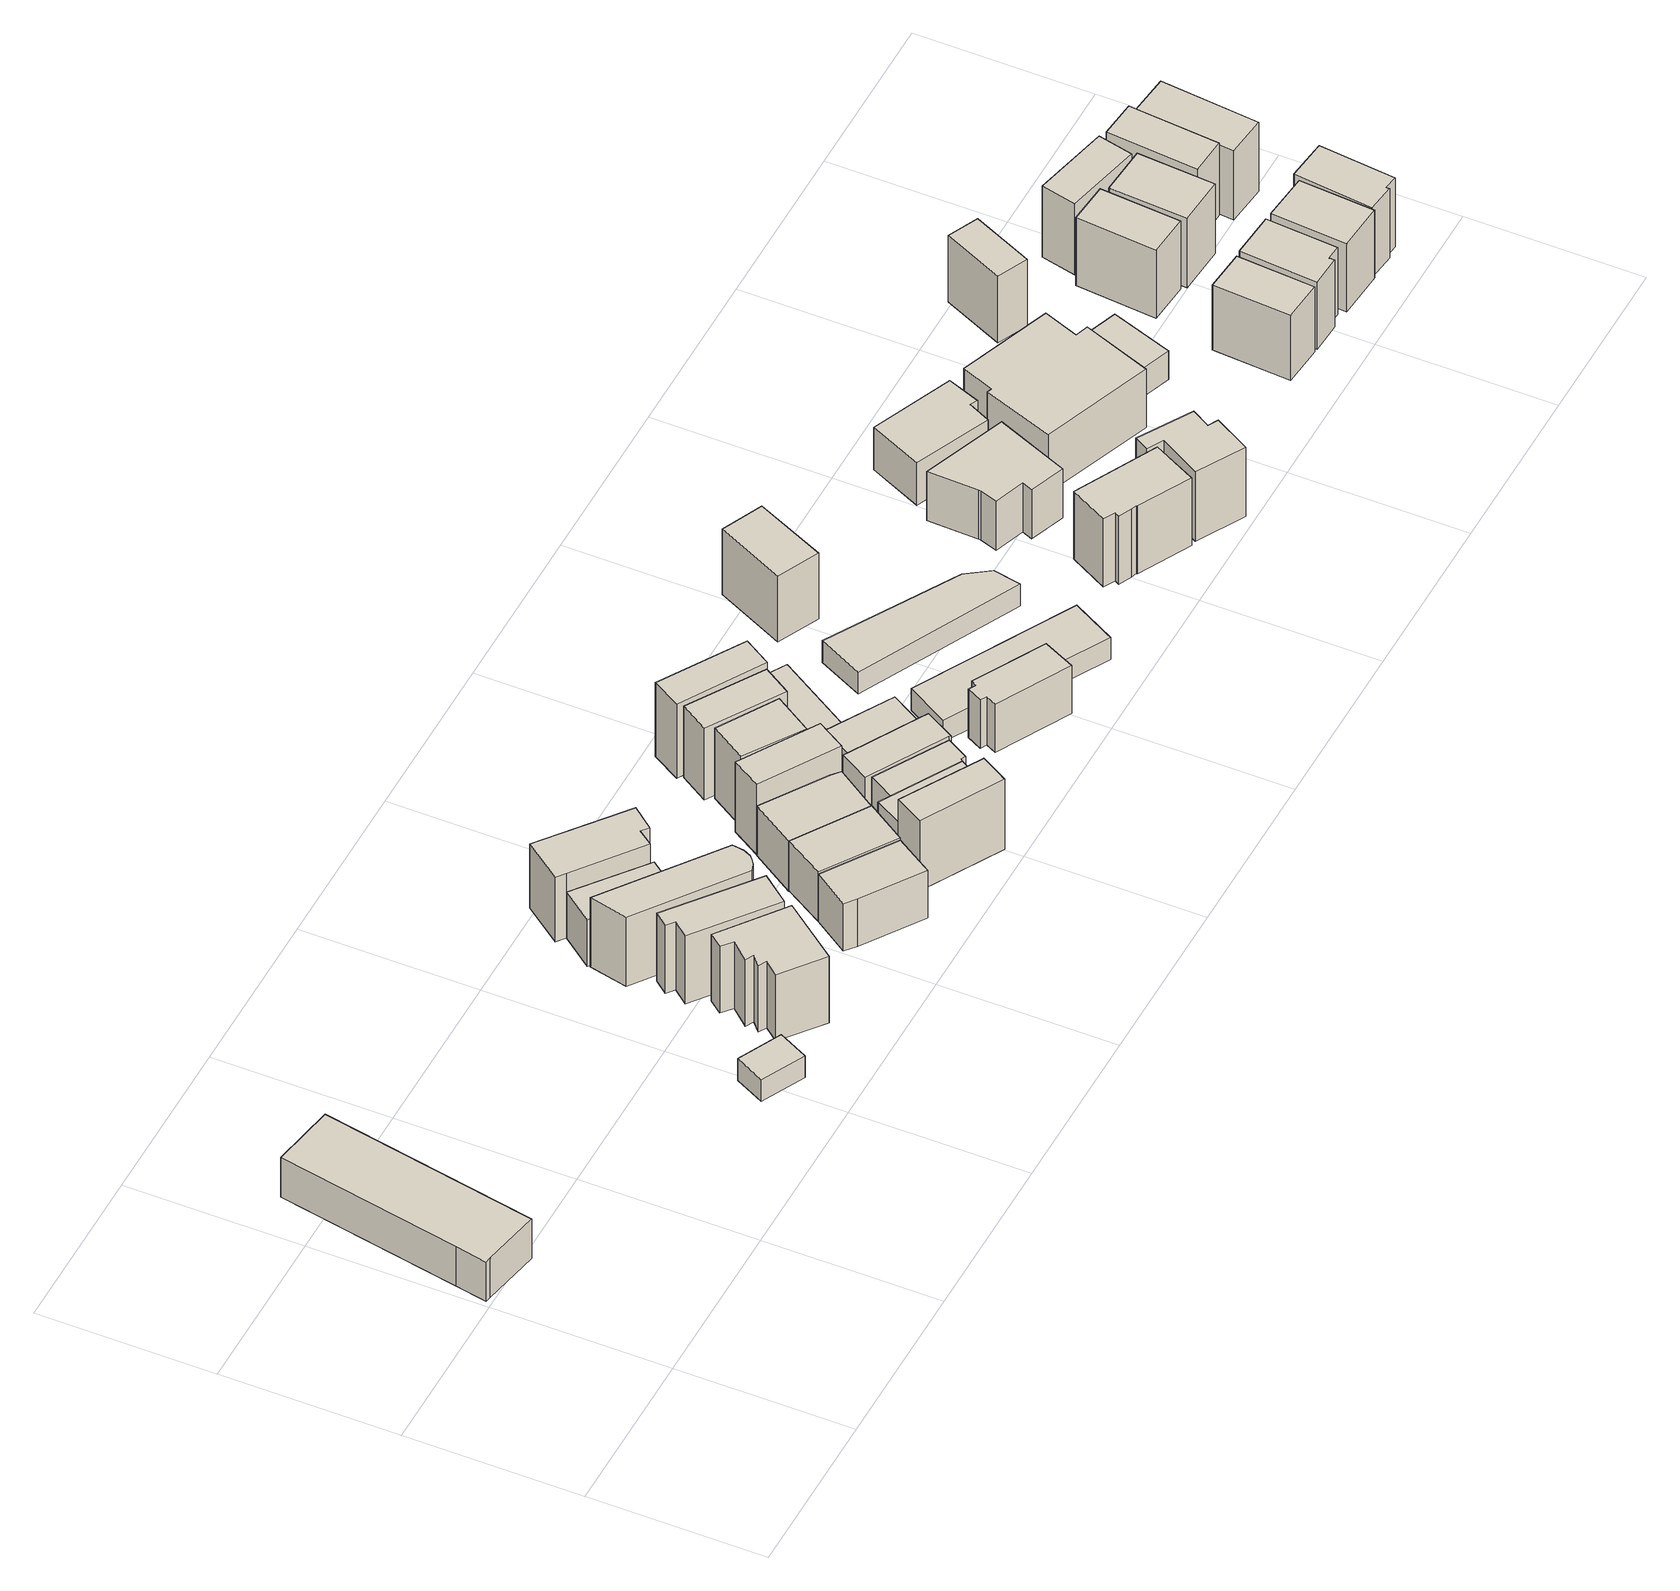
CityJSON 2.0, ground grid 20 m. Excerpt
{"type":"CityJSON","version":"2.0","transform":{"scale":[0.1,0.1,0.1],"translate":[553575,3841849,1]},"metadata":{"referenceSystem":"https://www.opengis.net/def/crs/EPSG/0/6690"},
"CityObjects":{
"building1":{"type":"Building","attributes":{"class":"3001","measuredHeight":5.4,"BuildingDetailAttribute.specifiedBuildingCoverageRate":0.8,"BuildingDetailAttribute.surveyYear":2017,"BuildingRiverFloodingRiskAttribute.description":"1","BuildingRiverFloodingRiskAttribute.rank":"2","BuildingRiverFloodingRiskAttribute.depth":1.8,"BuildingRiverFloodingRiskAttribute.adminType":"1","BuildingRiverFloodingRiskAttribute.scale":"2","BuildingRiverFloodingRiskAttribute.duration":124.05,"BuildingIDAttribute.prefecture":"27","BuildingIDAttribute.city":"27124"},"geometry":[{"type":"Solid","lod":"1","boundaries":[[[[0,1,2,3,4,5]],[[4,6,7,5]],[[3,8,6,4]],[[2,9,8,3]],[[1,10,9,2]],[[0,11,10,1]],[[5,7,11,0]],[[6,8,9,10,11,7]]]]}]},
"building2":{"type":"Building","attributes":{"class":"3001","BuildingDetailAttribute.specifiedBuildingCoverageRate":0.8,"BuildingDetailAttribute.surveyYear":2017,"BuildingRiverFloodingRiskAttribute.description":"1","BuildingRiverFloodingRiskAttribute.rank":"2","BuildingRiverFloodingRiskAttribute.depth":1.76,"BuildingRiverFloodingRiskAttribute.adminType":"1","BuildingRiverFloodingRiskAttribute.scale":"2","BuildingRiverFloodingRiskAttribute.duration":121.42,"BuildingIDAttribute.prefecture":"27","BuildingIDAttribute.city":"27124"},"geometry":[{"type":"Solid","lod":"1","boundaries":[[[[12,13,14,15]],[[14,16,17,15]],[[13,18,16,14]],[[12,19,18,13]],[[15,17,19,12]],[[16,18,19,17]]]]}]},
"building3":{"type":"Building","attributes":{"計測周辺長":34.75,"1/2500図郭":22,"区名":"鶴見区","町丁目名称":"焼野２丁目","街区番号":10,"class":"3001","usage":"411","measuredHeight":9.1,"storeysAboveGround":2,"BuildingDetailAttribute.buildingRoofEdgeArea":58.59,"BuildingDetailAttribute.buildingStructureType":"601","BuildingDetailAttribute.buildingStructureOrgType":"1","BuildingDetailAttribute.detailedUsage":"1110","BuildingDetailAttribute.specifiedBuildingCoverageRate":0.8,"BuildingDetailAttribute.surveyYear":2017,"BuildingRiverFloodingRiskAttribute.description":"1","BuildingRiverFloodingRiskAttribute.rank":"2","BuildingRiverFloodingRiskAttribute.depth":1.68,"BuildingRiverFloodingRiskAttribute.adminType":"1","BuildingRiverFloodingRiskAttribute.scale":"2","BuildingRiverFloodingRiskAttribute.duration":116.2,"BuildingIDAttribute.prefecture":"27","BuildingIDAttribute.city":"27124"},"geometry":[{"type":"Solid","lod":"1","boundaries":[[[[20,21,22,23,24,25,26,27,28,29]],[[28,30,31,29]],[[27,32,30,28]],[[26,33,32,27]],[[25,34,33,26]],[[24,35,34,25]],[[23,36,35,24]],[[22,37,36,23]],[[21,38,37,22]],[[20,39,38,21]],[[29,31,39,20]],[[30,32,33,34,35,36,37,38,39,31]]]]}]},
"building4":{"type":"Building","attributes":{"計測周辺長":30.92,"1/2500図郭":22,"区名":"鶴見区","町丁目名称":"焼野２丁目","街区番号":10,"class":"3001","usage":"411","measuredHeight":9.4,"storeysAboveGround":2,"BuildingDetailAttribute.buildingRoofEdgeArea":48.69,"BuildingDetailAttribute.buildingStructureType":"601","BuildingDetailAttribute.buildingStructureOrgType":"1","BuildingDetailAttribute.detailedUsage":"1110","BuildingDetailAttribute.specifiedBuildingCoverageRate":0.8,"BuildingDetailAttribute.surveyYear":2017,"BuildingRiverFloodingRiskAttribute.description":"1","BuildingRiverFloodingRiskAttribute.rank":"2","BuildingRiverFloodingRiskAttribute.depth":1.68,"BuildingRiverFloodingRiskAttribute.adminType":"1","BuildingRiverFloodingRiskAttribute.scale":"2","BuildingRiverFloodingRiskAttribute.duration":116.2,"BuildingIDAttribute.prefecture":"27","BuildingIDAttribute.city":"27124"},"geometry":[{"type":"Solid","lod":"1","boundaries":[[[[40,41,42,43,44,45]],[[44,46,47,45]],[[43,48,46,44]],[[42,49,48,43]],[[41,50,49,42]],[[40,51,50,41]],[[45,47,51,40]],[[46,48,49,50,51,47]]]]}]},
"building5":{"type":"Building","attributes":{"計測周辺長":34.74,"1/2500図郭":22,"区名":"鶴見区","町丁目名称":"焼野２丁目","街区番号":10,"class":"3002","usage":"411","measuredHeight":9.5,"storeysAboveGround":3,"BuildingDetailAttribute.buildingRoofEdgeArea":56.97,"BuildingDetailAttribute.buildingStructureType":"610","BuildingDetailAttribute.buildingStructureOrgType":"2","BuildingDetailAttribute.detailedUsage":"1110","BuildingDetailAttribute.specifiedBuildingCoverageRate":0.8,"BuildingDetailAttribute.surveyYear":2017,"BuildingRiverFloodingRiskAttribute.description":"1","BuildingRiverFloodingRiskAttribute.rank":"2","BuildingRiverFloodingRiskAttribute.depth":1.85,"BuildingRiverFloodingRiskAttribute.adminType":"1","BuildingRiverFloodingRiskAttribute.scale":"2","BuildingRiverFloodingRiskAttribute.duration":127.52,"BuildingIDAttribute.prefecture":"27","BuildingIDAttribute.city":"27124"},"geometry":[{"type":"Solid","lod":"1","boundaries":[[[[52,53,54,55,56,57,58,59]],[[58,60,61,59]],[[57,62,60,58]],[[56,63,62,57]],[[55,64,63,56]],[[54,65,64,55]],[[53,66,65,54]],[[52,67,66,53]],[[59,61,67,52]],[[60,62,63,64,65,66,67,61]]]]}]},
"building6":{"type":"Building","attributes":{"計測周辺長":27.66,"1/2500図郭":22,"区名":"鶴見区","町丁目名称":"焼野２丁目","街区番号":10,"class":"3001","usage":"411","measuredHeight":6.3,"storeysAboveGround":2,"BuildingDetailAttribute.buildingRoofEdgeArea":40.61,"BuildingDetailAttribute.buildingStructureType":"601","BuildingDetailAttribute.buildingStructureOrgType":"1","BuildingDetailAttribute.detailedUsage":"1110","BuildingDetailAttribute.specifiedBuildingCoverageRate":0.8,"BuildingDetailAttribute.surveyYear":2017,"BuildingRiverFloodingRiskAttribute.description":"1","BuildingRiverFloodingRiskAttribute.rank":"2","BuildingRiverFloodingRiskAttribute.depth":1.85,"BuildingRiverFloodingRiskAttribute.adminType":"1","BuildingRiverFloodingRiskAttribute.scale":"2","BuildingRiverFloodingRiskAttribute.duration":127.52,"BuildingIDAttribute.prefecture":"27","BuildingIDAttribute.city":"27124"},"geometry":[{"type":"Solid","lod":"1","boundaries":[[[[68,69,70,71]],[[70,72,73,71]],[[69,74,72,70]],[[68,75,74,69]],[[71,73,75,68]],[[72,74,75,73]]]]}]},
"building7":{"type":"Building","attributes":{"計測周辺長":33.82,"1/2500図郭":22,"区名":"鶴見区","町丁目名称":"焼野２丁目","街区番号":10,"class":"3001","usage":"411","measuredHeight":8.9,"storeysAboveGround":2,"BuildingDetailAttribute.buildingRoofEdgeArea":58.7,"BuildingDetailAttribute.buildingStructureType":"601","BuildingDetailAttribute.buildingStructureOrgType":"1","BuildingDetailAttribute.detailedUsage":"1110","BuildingDetailAttribute.specifiedBuildingCoverageRate":0.8,"BuildingDetailAttribute.surveyYear":2017,"BuildingRiverFloodingRiskAttribute.description":"1","BuildingRiverFloodingRiskAttribute.rank":"2","BuildingRiverFloodingRiskAttribute.depth":1.85,"BuildingRiverFloodingRiskAttribute.adminType":"1","BuildingRiverFloodingRiskAttribute.scale":"2","BuildingRiverFloodingRiskAttribute.duration":127.52,"BuildingIDAttribute.prefecture":"27","BuildingIDAttribute.city":"27124"},"geometry":[{"type":"Solid","lod":"1","boundaries":[[[[76,77,78,79,80,81,82,83]],[[82,84,85,83]],[[81,86,84,82]],[[80,87,86,81]],[[79,88,87,80]],[[78,89,88,79]],[[77,90,89,78]],[[76,91,90,77]],[[83,85,91,76]],[[84,86,87,88,89,90,91,85]]]]}]},
"building8":{"type":"Building","attributes":{"class":"3001","measuredHeight":3.6,"BuildingDetailAttribute.specifiedBuildingCoverageRate":0.8,"BuildingDetailAttribute.surveyYear":2017,"BuildingRiverFloodingRiskAttribute.description":"1","BuildingRiverFloodingRiskAttribute.rank":"2","BuildingRiverFloodingRiskAttribute.depth":1.85,"BuildingRiverFloodingRiskAttribute.adminType":"1","BuildingRiverFloodingRiskAttribute.scale":"2","BuildingRiverFloodingRiskAttribute.duration":127.52,"BuildingIDAttribute.prefecture":"27","BuildingIDAttribute.city":"27124"},"geometry":[{"type":"Solid","lod":"1","boundaries":[[[[92,93,94,95]],[[94,96,97,95]],[[93,98,96,94]],[[92,99,98,93]],[[95,97,99,92]],[[96,98,99,97]]]]}]},
"building9":{"type":"Building","attributes":{"計測周辺長":28.78,"1/2500図郭":22,"区名":"鶴見区","町丁目名称":"焼野２丁目","街区番号":8,"class":"3001","usage":"411","measuredHeight":6.5,"storeysAboveGround":2,"BuildingDetailAttribute.buildingRoofEdgeArea":47.19,"BuildingDetailAttribute.buildingStructureType":"601","BuildingDetailAttribute.buildingStructureOrgType":"1","BuildingDetailAttribute.detailedUsage":"1110","BuildingDetailAttribute.specifiedBuildingCoverageRate":0.8,"BuildingDetailAttribute.surveyYear":2017,"BuildingRiverFloodingRiskAttribute.description":"1","BuildingRiverFloodingRiskAttribute.rank":"2","BuildingRiverFloodingRiskAttribute.depth":1.68,"BuildingRiverFloodingRiskAttribute.adminType":"1","BuildingRiverFloodingRiskAttribute.scale":"2","BuildingRiverFloodingRiskAttribute.duration":116.2,"BuildingIDAttribute.prefecture":"27","BuildingIDAttribute.city":"27124"},"geometry":[{"type":"Solid","lod":"1","boundaries":[[[[100,101,102,103,104]],[[103,105,106,104]],[[102,107,105,103]],[[101,108,107,102]],[[100,109,108,101]],[[104,106,109,100]],[[105,107,108,109,106]]]]}]},
"building10":{"type":"Building","attributes":{"計測周辺長":29.61,"1/2500図郭":22,"区名":"鶴見区","町丁目名称":"焼野２丁目","街区番号":8,"class":"3001","usage":"411","measuredHeight":6.8,"storeysAboveGround":2,"BuildingDetailAttribute.buildingRoofEdgeArea":50.53,"BuildingDetailAttribute.buildingStructureType":"601","BuildingDetailAttribute.buildingStructureOrgType":"1","BuildingDetailAttribute.detailedUsage":"1110","BuildingDetailAttribute.specifiedBuildingCoverageRate":0.8,"BuildingDetailAttribute.surveyYear":2017,"BuildingRiverFloodingRiskAttribute.description":"1","BuildingRiverFloodingRiskAttribute.rank":"2","BuildingRiverFloodingRiskAttribute.depth":1.68,"BuildingRiverFloodingRiskAttribute.adminType":"1","BuildingRiverFloodingRiskAttribute.scale":"2","BuildingRiverFloodingRiskAttribute.duration":116.2,"BuildingIDAttribute.prefecture":"27","BuildingIDAttribute.city":"27124"},"geometry":[{"type":"Solid","lod":"1","boundaries":[[[[110,111,102,101]],[[102,112,113,101]],[[111,114,112,102]],[[110,115,114,111]],[[101,113,115,110]],[[112,114,115,113]]]]}]},
"building11":{"type":"Building","attributes":{"計測周辺長":31,"1/2500図郭":22,"区名":"鶴見区","町丁目名称":"焼野２丁目","街区番号":8,"class":"3001","usage":"411","measuredHeight":6.9,"storeysAboveGround":2,"BuildingDetailAttribute.buildingRoofEdgeArea":56.72,"BuildingDetailAttribute.buildingStructureType":"601","BuildingDetailAttribute.buildingStructureOrgType":"1","BuildingDetailAttribute.detailedUsage":"1110","BuildingDetailAttribute.specifiedBuildingCoverageRate":0.8,"BuildingDetailAttribute.surveyYear":2017,"BuildingRiverFloodingRiskAttribute.description":"1","BuildingRiverFloodingRiskAttribute.rank":"2","BuildingRiverFloodingRiskAttribute.depth":1.68,"BuildingRiverFloodingRiskAttribute.adminType":"1","BuildingRiverFloodingRiskAttribute.scale":"2","BuildingRiverFloodingRiskAttribute.duration":116.2,"BuildingIDAttribute.prefecture":"27","BuildingIDAttribute.city":"27124"},"geometry":[{"type":"Solid","lod":"1","boundaries":[[[[116,117,118,119,120]],[[119,121,122,120]],[[118,123,121,119]],[[117,124,123,118]],[[116,125,124,117]],[[120,122,125,116]],[[121,123,124,125,122]]]]}]},
"building12":{"type":"Building","attributes":{"計測周辺長":26.73,"1/2500図郭":22,"区名":"鶴見区","町丁目名称":"焼野２丁目","街区番号":8,"class":"3001","usage":"411","measuredHeight":9.6,"storeysAboveGround":2,"BuildingDetailAttribute.buildingRoofEdgeArea":37.97,"BuildingDetailAttribute.buildingStructureType":"601","BuildingDetailAttribute.buildingStructureOrgType":"1","BuildingDetailAttribute.detailedUsage":"1120","BuildingDetailAttribute.specifiedBuildingCoverageRate":0.8,"BuildingDetailAttribute.surveyYear":2017,"BuildingRiverFloodingRiskAttribute.description":"1","BuildingRiverFloodingRiskAttribute.rank":"2","BuildingRiverFloodingRiskAttribute.depth":1.68,"BuildingRiverFloodingRiskAttribute.adminType":"1","BuildingRiverFloodingRiskAttribute.scale":"2","BuildingRiverFloodingRiskAttribute.duration":116.2,"BuildingIDAttribute.prefecture":"27","BuildingIDAttribute.city":"27124"},"geometry":[{"type":"Solid","lod":"1","boundaries":[[[[126,127,128,129,130]],[[129,131,132,130]],[[128,133,131,129]],[[127,134,133,128]],[[126,135,134,127]],[[130,132,135,126]],[[131,133,134,135,132]]]]}]},
"building13":{"type":"Building","attributes":{"計測周辺長":25.36,"1/2500図郭":22,"区名":"鶴見区","町丁目名称":"焼野２丁目","街区番号":8,"class":"3001","usage":"411","measuredHeight":6.5,"storeysAboveGround":2,"BuildingDetailAttribute.buildingRoofEdgeArea":31.24,"BuildingDetailAttribute.buildingStructureType":"601","BuildingDetailAttribute.buildingStructureOrgType":"1","BuildingDetailAttribute.detailedUsage":"1110","BuildingDetailAttribute.specifiedBuildingCoverageRate":0.8,"BuildingDetailAttribute.surveyYear":2017,"BuildingRiverFloodingRiskAttribute.description":"1","BuildingRiverFloodingRiskAttribute.rank":"2","BuildingRiverFloodingRiskAttribute.depth":1.71,"BuildingRiverFloodingRiskAttribute.adminType":"1","BuildingRiverFloodingRiskAttribute.scale":"2","BuildingRiverFloodingRiskAttribute.duration":118.43,"BuildingIDAttribute.prefecture":"27","BuildingIDAttribute.city":"27124"},"geometry":[{"type":"Solid","lod":"1","boundaries":[[[[136,137,138,126,130]],[[126,139,140,130]],[[138,141,139,126]],[[137,142,141,138]],[[136,143,142,137]],[[130,140,143,136]],[[139,141,142,143,140]]]]}]},
"building14":{"type":"Building","attributes":{"計測周辺長":25.93,"1/2500図郭":22,"区名":"鶴見区","町丁目名称":"焼野２丁目","街区番号":8,"class":"3001","usage":"411","measuredHeight":9.6,"storeysAboveGround":2,"BuildingDetailAttribute.buildingRoofEdgeArea":38.16,"BuildingDetailAttribute.buildingStructureType":"601","BuildingDetailAttribute.buildingStructureOrgType":"1","BuildingDetailAttribute.detailedUsage":"1110","BuildingDetailAttribute.specifiedBuildingCoverageRate":0.8,"BuildingDetailAttribute.surveyYear":2017,"BuildingRiverFloodingRiskAttribute.description":"1","BuildingRiverFloodingRiskAttribute.rank":"2","BuildingRiverFloodingRiskAttribute.depth":1.85,"BuildingRiverFloodingRiskAttribute.adminType":"1","BuildingRiverFloodingRiskAttribute.scale":"2","BuildingRiverFloodingRiskAttribute.duration":127.52,"BuildingIDAttribute.prefecture":"27","BuildingIDAttribute.city":"27124"},"geometry":[{"type":"Solid","lod":"1","boundaries":[[[[144,145,146,147]],[[146,148,149,147]],[[145,150,148,146]],[[144,151,150,145]],[[147,149,151,144]],[[148,150,151,149]]]]}]},
"building15":{"type":"Building","attributes":{"計測周辺長":26.24,"1/2500図郭":22,"区名":"鶴見区","町丁目名称":"焼野２丁目","街区番号":8,"class":"3001","usage":"411","measuredHeight":6.4,"storeysAboveGround":2,"BuildingDetailAttribute.buildingRoofEdgeArea":34.97,"BuildingDetailAttribute.buildingStructureType":"601","BuildingDetailAttribute.buildingStructureOrgType":"1","BuildingDetailAttribute.detailedUsage":"1120","BuildingDetailAttribute.specifiedBuildingCoverageRate":0.8,"BuildingDetailAttribute.surveyYear":2017,"BuildingRiverFloodingRiskAttribute.description":"1","BuildingRiverFloodingRiskAttribute.rank":"2","BuildingRiverFloodingRiskAttribute.depth":1.71,"BuildingRiverFloodingRiskAttribute.adminType":"1","BuildingRiverFloodingRiskAttribute.scale":"2","BuildingRiverFloodingRiskAttribute.duration":118.43,"BuildingIDAttribute.prefecture":"27","BuildingIDAttribute.city":"27124"},"geometry":[{"type":"Solid","lod":"1","boundaries":[[[[152,153,154,155,156,157]],[[156,158,159,157]],[[155,160,158,156]],[[154,161,160,155]],[[153,162,161,154]],[[152,163,162,153]],[[157,159,163,152]],[[158,160,161,162,163,159]]]]}]},
"building16":{"type":"Building","attributes":{"計測周辺長":24.97,"1/2500図郭":22,"区名":"鶴見区","町丁目名称":"焼野２丁目","街区番号":8,"class":"3001","usage":"411","measuredHeight":9.6,"storeysAboveGround":3,"BuildingDetailAttribute.buildingRoofEdgeArea":37.12,"BuildingDetailAttribute.buildingStructureType":"610","BuildingDetailAttribute.buildingStructureOrgType":"2","BuildingDetailAttribute.detailedUsage":"1110","BuildingDetailAttribute.specifiedBuildingCoverageRate":0.8,"BuildingDetailAttribute.surveyYear":2017,"BuildingRiverFloodingRiskAttribute.description":"1","BuildingRiverFloodingRiskAttribute.rank":"2","BuildingRiverFloodingRiskAttribute.depth":1.85,"BuildingRiverFloodingRiskAttribute.adminType":"1","BuildingRiverFloodingRiskAttribute.scale":"2","BuildingRiverFloodingRiskAttribute.duration":127.52,"BuildingIDAttribute.prefecture":"27","BuildingIDAttribute.city":"27124"},"geometry":[{"type":"Solid","lod":"1","boundaries":[[[[164,165,166,167]],[[166,168,169,167]],[[165,170,168,166]],[[164,171,170,165]],[[167,169,171,164]],[[168,170,171,169]]]]}]},
"building17":{"type":"Building","attributes":{"計測周辺長":23.43,"1/2500図郭":22,"区名":"鶴見区","町丁目名称":"焼野２丁目","街区番号":8,"class":"3001","usage":"411","measuredHeight":6.2,"storeysAboveGround":2,"BuildingDetailAttribute.buildingRoofEdgeArea":28.87,"BuildingDetailAttribute.buildingStructureType":"601","BuildingDetailAttribute.buildingStructureOrgType":"1","BuildingDetailAttribute.detailedUsage":"1110","BuildingDetailAttribute.specifiedBuildingCoverageRate":0.8,"BuildingDetailAttribute.surveyYear":2017,"BuildingRiverFloodingRiskAttribute.description":"1","BuildingRiverFloodingRiskAttribute.rank":"2","BuildingRiverFloodingRiskAttribute.depth":1.71,"BuildingRiverFloodingRiskAttribute.adminType":"1","BuildingRiverFloodingRiskAttribute.scale":"2","BuildingRiverFloodingRiskAttribute.duration":118.43,"BuildingIDAttribute.prefecture":"27","BuildingIDAttribute.city":"27124"},"geometry":[{"type":"Solid","lod":"1","boundaries":[[[[172,173,174,175,176,177,178]],[[177,179,180,178]],[[176,181,179,177]],[[175,182,181,176]],[[174,183,182,175]],[[173,184,183,174]],[[172,185,184,173]],[[178,180,185,172]],[[179,181,182,183,184,185,180]]]]}]},
"building18":{"type":"Building","attributes":{"計測周辺長":24.97,"1/2500図郭":22,"区名":"鶴見区","町丁目名称":"焼野２丁目","街区番号":8,"class":"3001","usage":"411","measuredHeight":9.8,"storeysAboveGround":2,"BuildingDetailAttribute.buildingRoofEdgeArea":37.13,"BuildingDetailAttribute.buildingStructureType":"601","BuildingDetailAttribute.buildingStructureOrgType":"1","BuildingDetailAttribute.detailedUsage":"1110","BuildingDetailAttribute.specifiedBuildingCoverageRate":0.8,"BuildingDetailAttribute.surveyYear":2017,"BuildingRiverFloodingRiskAttribute.description":"1","BuildingRiverFloodingRiskAttribute.rank":"2","BuildingRiverFloodingRiskAttribute.depth":2.15,"BuildingRiverFloodingRiskAttribute.adminType":"1","BuildingRiverFloodingRiskAttribute.scale":"2","BuildingRiverFloodingRiskAttribute.duration":144.93,"BuildingIDAttribute.prefecture":"27","BuildingIDAttribute.city":"27124"},"geometry":[{"type":"Solid","lod":"1","boundaries":[[[[186,187,188,189]],[[188,190,191,189]],[[187,192,190,188]],[[186,193,192,187]],[[189,191,193,186]],[[190,192,193,191]]]]}]},
"building19":{"type":"Building","attributes":{"計測周辺長":24.98,"1/2500図郭":22,"区名":"鶴見区","町丁目名称":"焼野２丁目","街区番号":8,"class":"3001","usage":"411","measuredHeight":6.3,"storeysAboveGround":2,"BuildingDetailAttribute.buildingRoofEdgeArea":34,"BuildingDetailAttribute.buildingStructureType":"601","BuildingDetailAttribute.buildingStructureOrgType":"1","BuildingDetailAttribute.detailedUsage":"1120","BuildingDetailAttribute.specifiedBuildingCoverageRate":0.8,"BuildingDetailAttribute.surveyYear":2017,"BuildingRiverFloodingRiskAttribute.description":"1","BuildingRiverFloodingRiskAttribute.rank":"2","BuildingRiverFloodingRiskAttribute.depth":1.71,"BuildingRiverFloodingRiskAttribute.adminType":"1","BuildingRiverFloodingRiskAttribute.scale":"2","BuildingRiverFloodingRiskAttribute.duration":118.43,"BuildingIDAttribute.prefecture":"27","BuildingIDAttribute.city":"27124"},"geometry":[{"type":"Solid","lod":"1","boundaries":[[[[194,195,196,197]],[[196,185,180,197]],[[195,198,185,196]],[[194,199,198,195]],[[197,180,199,194]],[[185,198,199,180]]]]}]},
"building20":{"type":"Building","attributes":{"計測周辺長":24.76,"1/2500図郭":22,"区名":"鶴見区","町丁目名称":"焼野２丁目","街区番号":8,"class":"3001","usage":"411","measuredHeight":10.1,"storeysAboveGround":3,"BuildingDetailAttribute.buildingRoofEdgeArea":36.32,"BuildingDetailAttribute.buildingStructureType":"610","BuildingDetailAttribute.buildingStructureOrgType":"2","BuildingDetailAttribute.detailedUsage":"1110","BuildingDetailAttribute.specifiedBuildingCoverageRate":0.8,"BuildingDetailAttribute.surveyYear":2017,"BuildingRiverFloodingRiskAttribute.description":"1","BuildingRiverFloodingRiskAttribute.rank":"2","BuildingRiverFloodingRiskAttribute.depth":2.15,"BuildingRiverFloodingRiskAttribute.adminType":"1","BuildingRiverFloodingRiskAttribute.scale":"2","BuildingRiverFloodingRiskAttribute.duration":144.93,"BuildingIDAttribute.prefecture":"27","BuildingIDAttribute.city":"27124"},"geometry":[{"type":"Solid","lod":"1","boundaries":[[[[200,201,202,203]],[[202,204,205,203]],[[201,206,204,202]],[[200,207,206,201]],[[203,205,207,200]],[[204,206,207,205]]]]}]},
"building21":{"type":"Building","attributes":{"計測周辺長":34.06,"1/2500図郭":22,"区名":"鶴見区","町丁目名称":"焼野２丁目","街区番号":8,"class":"3001","usage":"431","storeysAboveGround":1,"BuildingDetailAttribute.buildingRoofEdgeArea":62.41,"BuildingDetailAttribute.buildingStructureType":"610","BuildingDetailAttribute.buildingStructureOrgType":"2","BuildingDetailAttribute.detailedUsage":"1740","BuildingDetailAttribute.specifiedBuildingCoverageRate":0.8,"BuildingDetailAttribute.surveyYear":2017,"BuildingRiverFloodingRiskAttribute.description":"1","BuildingRiverFloodingRiskAttribute.rank":"2","BuildingRiverFloodingRiskAttribute.depth":2.15,"BuildingRiverFloodingRiskAttribute.adminType":"1","BuildingRiverFloodingRiskAttribute.scale":"2","BuildingRiverFloodingRiskAttribute.duration":144.93,"BuildingIDAttribute.prefecture":"27","BuildingIDAttribute.city":"27124"},"geometry":[{"type":"Solid","lod":"1","boundaries":[[[[208,209,210,211]],[[210,212,213,211]],[[209,214,212,210]],[[208,215,214,209]],[[211,213,215,208]],[[212,214,215,213]]]]}]},
"building22":{"type":"Building","attributes":{"計測周辺長":26.79,"1/2500図郭":22,"区名":"鶴見区","町丁目名称":"焼野２丁目","街区番号":8,"class":"3001","usage":"411","measuredHeight":6.6,"storeysAboveGround":2,"BuildingDetailAttribute.buildingRoofEdgeArea":36.59,"BuildingDetailAttribute.buildingStructureType":"601","BuildingDetailAttribute.buildingStructureOrgType":"1","BuildingDetailAttribute.detailedUsage":"1110","BuildingDetailAttribute.specifiedBuildingCoverageRate":0.8,"BuildingDetailAttribute.surveyYear":2017,"BuildingRiverFloodingRiskAttribute.description":"1","BuildingRiverFloodingRiskAttribute.rank":"2","BuildingRiverFloodingRiskAttribute.depth":1.71,"BuildingRiverFloodingRiskAttribute.adminType":"1","BuildingRiverFloodingRiskAttribute.scale":"2","BuildingRiverFloodingRiskAttribute.duration":118.43,"BuildingIDAttribute.prefecture":"27","BuildingIDAttribute.city":"27124"},"geometry":[{"type":"Solid","lod":"1","boundaries":[[[[216,217,218,219,220,221,222,223]],[[222,224,225,223]],[[221,226,224,222]],[[220,227,226,221]],[[219,228,227,220]],[[218,229,228,219]],[[217,230,229,218]],[[216,231,230,217]],[[223,225,231,216]],[[224,226,227,228,229,230,231,225]]]]}]},
"building23":{"type":"Building","attributes":{"計測周辺長":51.38,"1/2500図郭":22,"区名":"鶴見区","町丁目名称":"焼野２丁目","街区番号":8,"class":"3001","usage":"431","storeysAboveGround":1,"BuildingDetailAttribute.buildingRoofEdgeArea":112.47,"BuildingDetailAttribute.buildingStructureType":"610","BuildingDetailAttribute.buildingStructureOrgType":"2","BuildingDetailAttribute.detailedUsage":"1740","BuildingDetailAttribute.specifiedBuildingCoverageRate":0.8,"BuildingDetailAttribute.surveyYear":2017,"BuildingRiverFloodingRiskAttribute.description":"1","BuildingRiverFloodingRiskAttribute.rank":"2","BuildingRiverFloodingRiskAttribute.depth":1.71,"BuildingRiverFloodingRiskAttribute.adminType":"1","BuildingRiverFloodingRiskAttribute.scale":"2","BuildingRiverFloodingRiskAttribute.duration":118.43,"BuildingIDAttribute.prefecture":"27","BuildingIDAttribute.city":"27124"},"geometry":[{"type":"Solid","lod":"1","boundaries":[[[[232,233,234,235]],[[234,236,237,235]],[[233,238,236,234]],[[232,239,238,233]],[[235,237,239,232]],[[236,238,239,237]]]]}]},
"building24":{"type":"Building","attributes":{"計測周辺長":48.92,"1/2500図郭":22,"区名":"鶴見区","町丁目名称":"焼野２丁目","街区番号":8,"class":"3001","usage":"431","storeysAboveGround":1,"BuildingDetailAttribute.buildingRoofEdgeArea":97.48,"BuildingDetailAttribute.buildingStructureType":"610","BuildingDetailAttribute.buildingStructureOrgType":"2","BuildingDetailAttribute.detailedUsage":"1740","BuildingDetailAttribute.specifiedBuildingCoverageRate":0.8,"BuildingDetailAttribute.surveyYear":2017,"BuildingRiverFloodingRiskAttribute.description":"1","BuildingRiverFloodingRiskAttribute.rank":"2","BuildingRiverFloodingRiskAttribute.depth":2.15,"BuildingRiverFloodingRiskAttribute.adminType":"1","BuildingRiverFloodingRiskAttribute.scale":"2","BuildingRiverFloodingRiskAttribute.duration":144.93,"BuildingIDAttribute.prefecture":"27","BuildingIDAttribute.city":"27124"},"geometry":[{"type":"Solid","lod":"1","boundaries":[[[[240,241,242,243,244]],[[243,245,246,244]],[[242,247,245,243]],[[241,248,247,242]],[[240,249,248,241]],[[244,246,249,240]],[[245,247,248,249,246]]]]}]},
"building25":{"type":"Building","attributes":{"class":"3001","measuredHeight":9,"BuildingDetailAttribute.specifiedBuildingCoverageRate":0.8,"BuildingDetailAttribute.surveyYear":2017,"BuildingRiverFloodingRiskAttribute.description":"1","BuildingRiverFloodingRiskAttribute.rank":"2","BuildingRiverFloodingRiskAttribute.depth":2.15,"BuildingRiverFloodingRiskAttribute.adminType":"1","BuildingRiverFloodingRiskAttribute.scale":"2","BuildingRiverFloodingRiskAttribute.duration":144.93,"BuildingIDAttribute.prefecture":"27","BuildingIDAttribute.city":"27124"},"geometry":[{"type":"Solid","lod":"1","boundaries":[[[[250,251,252,253]],[[252,254,255,253]],[[251,256,254,252]],[[250,257,256,251]],[[253,255,257,250]],[[254,256,257,255]]]]}]},
"building26":{"type":"Building","attributes":{"class":"3001","measuredHeight":9.3,"BuildingDetailAttribute.specifiedBuildingCoverageRate":0.8,"BuildingDetailAttribute.surveyYear":2017,"BuildingRiverFloodingRiskAttribute.description":"1","BuildingRiverFloodingRiskAttribute.rank":"2","BuildingRiverFloodingRiskAttribute.depth":2.12,"BuildingRiverFloodingRiskAttribute.adminType":"1","BuildingRiverFloodingRiskAttribute.scale":"2","BuildingRiverFloodingRiskAttribute.duration":142.7,"BuildingIDAttribute.prefecture":"27","BuildingIDAttribute.city":"27124"},"geometry":[{"type":"Solid","lod":"1","boundaries":[[[[258,259,260,261,262,263,264,265,266]],[[265,267,268,266]],[[264,269,267,265]],[[263,270,269,264]],[[262,271,270,263]],[[261,272,271,262]],[[260,273,272,261]],[[259,274,273,260]],[[258,275,274,259]],[[266,268,275,258]],[[267,269,270,271,272,273,274,275,268]]]]}]},
"building27":{"type":"Building","attributes":{"計測周辺長":36.65,"1/2500図郭":22,"区名":"鶴見区","町丁目名称":"焼野２丁目","街区番号":9,"class":"3001","usage":"411","measuredHeight":6.7,"storeysAboveGround":2,"BuildingDetailAttribute.buildingRoofEdgeArea":74.03,"BuildingDetailAttribute.buildingStructureType":"601","BuildingDetailAttribute.buildingStructureOrgType":"1","BuildingDetailAttribute.detailedUsage":"1110","BuildingDetailAttribute.specifiedBuildingCoverageRate":0.8,"BuildingDetailAttribute.surveyYear":2017,"BuildingRiverFloodingRiskAttribute.description":"1","BuildingRiverFloodingRiskAttribute.rank":"2","BuildingRiverFloodingRiskAttribute.depth":2.21,"BuildingRiverFloodingRiskAttribute.adminType":"1","BuildingRiverFloodingRiskAttribute.scale":"2","BuildingRiverFloodingRiskAttribute.duration":147.62,"BuildingIDAttribute.prefecture":"27","BuildingIDAttribute.city":"27124"},"geometry":[{"type":"Solid","lod":"1","boundaries":[[[[276,277,278,279,280,281,282,283]],[[282,284,285,283]],[[281,286,284,282]],[[280,287,286,281]],[[279,288,287,280]],[[278,289,288,279]],[[277,290,289,278]],[[276,291,290,277]],[[283,285,291,276]],[[284,286,287,288,289,290,291,285]]]]}]},
"building28":{"type":"Building","attributes":{"class":"3001","measuredHeight":9.5,"BuildingDetailAttribute.specifiedBuildingCoverageRate":0.8,"BuildingDetailAttribute.surveyYear":2017,"BuildingRiverFloodingRiskAttribute.description":"1","BuildingRiverFloodingRiskAttribute.rank":"2","BuildingRiverFloodingRiskAttribute.depth":2.12,"BuildingRiverFloodingRiskAttribute.adminType":"1","BuildingRiverFloodingRiskAttribute.scale":"2","BuildingRiverFloodingRiskAttribute.duration":142.7,"BuildingIDAttribute.prefecture":"27","BuildingIDAttribute.city":"27124"},"geometry":[{"type":"Solid","lod":"1","boundaries":[[[[292,293,294,295,296,297,298,299]],[[298,300,301,299]],[[297,302,300,298]],[[296,303,302,297]],[[295,304,303,296]],[[294,305,304,295]],[[293,306,305,294]],[[292,307,306,293]],[[299,301,307,292]],[[300,302,303,304,305,306,307,301]]]]}]},
"building29":{"type":"Building","attributes":{"計測周辺長":33.7,"1/2500図郭":22,"区名":"鶴見区","町丁目名称":"焼野２丁目","街区番号":9,"class":"3001","usage":"411","measuredHeight":5.9,"storeysAboveGround":2,"BuildingDetailAttribute.buildingRoofEdgeArea":65.25,"BuildingDetailAttribute.buildingStructureType":"601","BuildingDetailAttribute.buildingStructureOrgType":"1","BuildingDetailAttribute.detailedUsage":"1110","BuildingDetailAttribute.specifiedBuildingCoverageRate":0.8,"BuildingDetailAttribute.surveyYear":2017,"BuildingRiverFloodingRiskAttribute.description":"1","BuildingRiverFloodingRiskAttribute.rank":"2","BuildingRiverFloodingRiskAttribute.depth":2.21,"BuildingRiverFloodingRiskAttribute.adminType":"1","BuildingRiverFloodingRiskAttribute.scale":"2","BuildingRiverFloodingRiskAttribute.duration":147.62,"BuildingIDAttribute.prefecture":"27","BuildingIDAttribute.city":"27124"},"geometry":[{"type":"Solid","lod":"1","boundaries":[[[[308,309,310,311,312,313]],[[312,314,315,313]],[[311,316,314,312]],[[310,317,316,311]],[[309,318,317,310]],[[308,319,318,309]],[[313,315,319,308]],[[314,316,317,318,319,315]]]]}]},
"building30":{"type":"Building","attributes":{"計測周辺長":51.91,"1/2500図郭":22,"区名":"鶴見区","町丁目名称":"焼野２丁目","街区番号":9,"class":"3001","usage":"411","measuredHeight":8,"storeysAboveGround":2,"BuildingDetailAttribute.buildingRoofEdgeArea":159.06,"BuildingDetailAttribute.buildingStructureType":"610","BuildingDetailAttribute.buildingStructureOrgType":"2","BuildingDetailAttribute.detailedUsage":"1110","BuildingDetailAttribute.specifiedBuildingCoverageRate":0.8,"BuildingDetailAttribute.surveyYear":2017,"BuildingRiverFloodingRiskAttribute.description":"1","BuildingRiverFloodingRiskAttribute.rank":"2","BuildingRiverFloodingRiskAttribute.depth":2.07,"BuildingRiverFloodingRiskAttribute.adminType":"1","BuildingRiverFloodingRiskAttribute.scale":"2","BuildingRiverFloodingRiskAttribute.duration":147.62,"BuildingIDAttribute.prefecture":"27","BuildingIDAttribute.city":"27124"},"geometry":[{"type":"Solid","lod":"1","boundaries":[[[[320,321,322,323,324,325,326,327]],[[326,328,329,327]],[[325,330,328,326]],[[324,331,330,325]],[[323,332,331,324]],[[322,333,332,323]],[[321,334,333,322]],[[320,335,334,321]],[[327,329,335,320]],[[328,330,331,332,333,334,335,329]]]]}]},
"building31":{"type":"Building","attributes":{"計測周辺長":30.06,"1/2500図郭":22,"区名":"鶴見区","町丁目名称":"焼野２丁目","街区番号":9,"class":"3001","usage":"411","measuredHeight":3.9,"storeysAboveGround":1,"BuildingDetailAttribute.buildingRoofEdgeArea":45.84,"BuildingDetailAttribute.buildingStructureType":"610","BuildingDetailAttribute.buildingStructureOrgType":"2","BuildingDetailAttribute.detailedUsage":"1110","BuildingDetailAttribute.specifiedBuildingCoverageRate":0.8,"BuildingDetailAttribute.surveyYear":2017,"BuildingRiverFloodingRiskAttribute.description":"1","BuildingRiverFloodingRiskAttribute.rank":"2","BuildingRiverFloodingRiskAttribute.depth":2.07,"BuildingRiverFloodingRiskAttribute.adminType":"1","BuildingRiverFloodingRiskAttribute.scale":"2","BuildingRiverFloodingRiskAttribute.duration":139.93,"BuildingIDAttribute.prefecture":"27","BuildingIDAttribute.city":"27124"},"geometry":[{"type":"Solid","lod":"1","boundaries":[[[[336,337,338,339,340,341,342]],[[341,343,344,342]],[[340,345,343,341]],[[339,346,345,340]],[[338,347,346,339]],[[337,348,347,338]],[[336,349,348,337]],[[342,344,349,336]],[[343,345,346,347,348,349,344]]]]}]},
"building32":{"type":"Building","attributes":{"class":"3001","measuredHeight":8.9,"BuildingDetailAttribute.specifiedBuildingCoverageRate":0.8,"BuildingDetailAttribute.surveyYear":2017,"BuildingRiverFloodingRiskAttribute.description":"1","BuildingRiverFloodingRiskAttribute.rank":"2","BuildingRiverFloodingRiskAttribute.depth":2.07,"BuildingRiverFloodingRiskAttribute.adminType":"1","BuildingRiverFloodingRiskAttribute.scale":"2","BuildingRiverFloodingRiskAttribute.duration":139.93,"BuildingIDAttribute.prefecture":"27","BuildingIDAttribute.city":"27124"},"geometry":[{"type":"Solid","lod":"1","boundaries":[[[[350,351,352,353]],[[352,354,355,353]],[[351,356,354,352]],[[350,357,356,351]],[[353,355,357,350]],[[354,356,357,355]]]]}]},
"building33":{"type":"Building","attributes":{"計測周辺長":22.19,"1/2500図郭":22,"区名":"鶴見区","町丁目名称":"焼野２丁目","街区番号":10,"class":"3001","usage":"411","measuredHeight":9.1,"storeysAboveGround":3,"BuildingDetailAttribute.buildingRoofEdgeArea":26.76,"BuildingDetailAttribute.buildingStructureType":"610","BuildingDetailAttribute.buildingStructureOrgType":"2","BuildingDetailAttribute.detailedUsage":"1110","BuildingDetailAttribute.specifiedBuildingCoverageRate":0.8,"BuildingDetailAttribute.surveyYear":2017,"BuildingRiverFloodingRiskAttribute.description":"1","BuildingRiverFloodingRiskAttribute.rank":"2","BuildingRiverFloodingRiskAttribute.depth":2.21,"BuildingRiverFloodingRiskAttribute.adminType":"1","BuildingRiverFloodingRiskAttribute.scale":"2","BuildingRiverFloodingRiskAttribute.duration":147.62,"BuildingIDAttribute.prefecture":"27","BuildingIDAttribute.city":"27124"},"geometry":[{"type":"Solid","lod":"1","boundaries":[[[[358,359,360,361]],[[360,362,363,361]],[[359,364,362,360]],[[358,365,364,359]],[[361,363,365,358]],[[362,364,365,363]]]]}]},
"building34":{"type":"Building","attributes":{"class":"3001","measuredHeight":9.2,"BuildingDetailAttribute.specifiedBuildingCoverageRate":0.8,"BuildingDetailAttribute.surveyYear":2017,"BuildingRiverFloodingRiskAttribute.description":"1","BuildingRiverFloodingRiskAttribute.rank":"2","BuildingRiverFloodingRiskAttribute.depth":2.07,"BuildingRiverFloodingRiskAttribute.adminType":"1","BuildingRiverFloodingRiskAttribute.scale":"2","BuildingRiverFloodingRiskAttribute.duration":139.93,"BuildingIDAttribute.prefecture":"27","BuildingIDAttribute.city":"27124"},"geometry":[{"type":"Solid","lod":"1","boundaries":[[[[366,367,368,369,370,371]],[[370,372,373,371]],[[369,374,372,370]],[[368,375,374,369]],[[367,376,375,368]],[[366,377,376,367]],[[371,373,377,366]],[[372,374,375,376,377,373]]]]}]},
"building35":{"type":"Building","attributes":{"class":"3001","measuredHeight":9.2,"BuildingDetailAttribute.specifiedBuildingCoverageRate":0.8,"BuildingDetailAttribute.surveyYear":2017,"BuildingRiverFloodingRiskAttribute.description":"1","BuildingRiverFloodingRiskAttribute.rank":"2","BuildingRiverFloodingRiskAttribute.depth":2.21,"BuildingRiverFloodingRiskAttribute.adminType":"1","BuildingRiverFloodingRiskAttribute.scale":"2","BuildingRiverFloodingRiskAttribute.duration":147.62,"BuildingIDAttribute.prefecture":"27","BuildingIDAttribute.city":"27124"},"geometry":[{"type":"Solid","lod":"1","boundaries":[[[[378,379,380,381]],[[380,382,383,381]],[[379,384,382,380]],[[378,385,384,379]],[[381,383,385,378]],[[382,384,385,383]]]]}]},
"building36":{"type":"Building","attributes":{"class":"3001","measuredHeight":9.3,"BuildingDetailAttribute.specifiedBuildingCoverageRate":0.8,"BuildingDetailAttribute.surveyYear":2017,"BuildingRiverFloodingRiskAttribute.description":"1","BuildingRiverFloodingRiskAttribute.rank":"2","BuildingRiverFloodingRiskAttribute.depth":2.12,"BuildingRiverFloodingRiskAttribute.adminType":"1","BuildingRiverFloodingRiskAttribute.scale":"2","BuildingRiverFloodingRiskAttribute.duration":142.72,"BuildingIDAttribute.prefecture":"27","BuildingIDAttribute.city":"27124"},"geometry":[{"type":"Solid","lod":"1","boundaries":[[[[386,387,388,389]],[[388,390,391,389]],[[387,392,390,388]],[[386,393,392,387]],[[389,391,393,386]],[[390,392,393,391]]]]}]},
"building37":{"type":"Building","attributes":{"class":"3001","measuredHeight":9.5,"BuildingDetailAttribute.specifiedBuildingCoverageRate":0.8,"BuildingDetailAttribute.surveyYear":2017,"BuildingRiverFloodingRiskAttribute.description":"1","BuildingRiverFloodingRiskAttribute.rank":"2","BuildingRiverFloodingRiskAttribute.depth":2.14,"BuildingRiverFloodingRiskAttribute.adminType":"1","BuildingRiverFloodingRiskAttribute.scale":"2","BuildingRiverFloodingRiskAttribute.duration":143.82,"BuildingIDAttribute.prefecture":"27","BuildingIDAttribute.city":"27124"},"geometry":[{"type":"Solid","lod":"1","boundaries":[[[[394,395,396,397]],[[396,398,399,397]],[[395,400,398,396]],[[394,401,400,395]],[[397,399,401,394]],[[398,400,401,399]]]]}]},
"building38":{"type":"Building","attributes":{"class":"3001","measuredHeight":9.7,"BuildingDetailAttribute.specifiedBuildingCoverageRate":0.8,"BuildingDetailAttribute.surveyYear":2017,"BuildingRiverFloodingRiskAttribute.description":"1","BuildingRiverFloodingRiskAttribute.rank":"2","BuildingRiverFloodingRiskAttribute.depth":2.21,"BuildingRiverFloodingRiskAttribute.adminType":"1","BuildingRiverFloodingRiskAttribute.scale":"2","BuildingRiverFloodingRiskAttribute.duration":147.62,"BuildingIDAttribute.prefecture":"27","BuildingIDAttribute.city":"27124"},"geometry":[{"type":"Solid","lod":"1","boundaries":[[[[402,403,404,405]],[[404,406,407,405]],[[403,408,406,404]],[[402,409,408,403]],[[405,407,409,402]],[[406,408,409,407]]]]}]},
"building39":{"type":"Building","attributes":{"class":"3001","measuredHeight":9.5,"BuildingDetailAttribute.specifiedBuildingCoverageRate":0.8,"BuildingDetailAttribute.surveyYear":2017,"BuildingRiverFloodingRiskAttribute.description":"1","BuildingRiverFloodingRiskAttribute.rank":"2","BuildingRiverFloodingRiskAttribute.depth":2.12,"BuildingRiverFloodingRiskAttribute.adminType":"1","BuildingRiverFloodingRiskAttribute.scale":"2","BuildingRiverFloodingRiskAttribute.duration":142.72,"BuildingIDAttribute.prefecture":"27","BuildingIDAttribute.city":"27124"},"geometry":[{"type":"Solid","lod":"1","boundaries":[[[[410,411,412,413,414,415]],[[414,416,417,415]],[[413,418,416,414]],[[412,419,418,413]],[[411,420,419,412]],[[410,421,420,411]],[[415,417,421,410]],[[416,418,419,420,421,417]]]]}]},
"building40":{"type":"Building","attributes":{"class":"3001","measuredHeight":9.9,"BuildingDetailAttribute.specifiedBuildingCoverageRate":0.8,"BuildingDetailAttribute.surveyYear":2017,"BuildingRiverFloodingRiskAttribute.description":"1","BuildingRiverFloodingRiskAttribute.rank":"2","BuildingRiverFloodingRiskAttribute.depth":2.14,"BuildingRiverFloodingRiskAttribute.adminType":"1","BuildingRiverFloodingRiskAttribute.scale":"2","BuildingRiverFloodingRiskAttribute.duration":143.82,"BuildingIDAttribute.prefecture":"27","BuildingIDAttribute.city":"27124"},"geometry":[{"type":"Solid","lod":"1","boundaries":[[[[422,423,424,425]],[[424,426,427,425]],[[423,428,426,424]],[[422,429,428,423]],[[425,427,429,422]],[[426,428,429,427]]]]}]},
"building41":{"type":"Building","attributes":{"class":"3001","measuredHeight":9.5,"BuildingDetailAttribute.specifiedBuildingCoverageRate":0.8,"BuildingDetailAttribute.surveyYear":2017,"BuildingRiverFloodingRiskAttribute.description":"1","BuildingRiverFloodingRiskAttribute.rank":"2","BuildingRiverFloodingRiskAttribute.depth":2.14,"BuildingRiverFloodingRiskAttribute.adminType":"1","BuildingRiverFloodingRiskAttribute.scale":"2","BuildingRiverFloodingRiskAttribute.duration":143.82,"BuildingIDAttribute.prefecture":"27","BuildingIDAttribute.city":"27124"},"geometry":[{"type":"Solid","lod":"1","boundaries":[[[[430,431,432,433]],[[432,434,435,433]],[[431,436,434,432]],[[430,437,436,431]],[[433,435,437,430]],[[434,436,437,435]]]]}]}
},
"vertices":[
[3,204,5],[10,241,5],[49,450,5],[123,437,5],[77,190,5],[10,203,5],[77,190,59],[10,203,59],[123,437,59],[49,450,59],[10,241,59],[3,204,59],
[372,81,7],[389,115,7],[438,91,7],[421,57,7],[438,91,37],[421,57,37],[389,115,37],[372,81,37],
[455,105,7],[468,121,7],[459,126,7],[470,136,7],[461,141,7],[479,162,7],[467,172,7],[479,187,7],[550,133,7],[501,69,7],[550,133,98],[501,69,98],[479,187,98],[467,172,98],[479,162,98],[461,141,98],[470,136,98],[459,126,98],[468,121,98],[455,105,98],
[464,208,7],[478,225,7],[469,232,7],[481,247,7],[575,173,7],[550,141,7],[575,173,100],[550,141,100],[481,247,100],[469,232,100],[478,225,100],[464,208,100],
[462,271,6],[472,315,6],[599,221,6],[597,208,6],[593,199,6],[589,195,6],[583,191,6],[575,188,6],[583,191,101],[575,188,101],[589,195,101],[593,199,101],[597,208,101],[599,221,101],[472,315,101],[462,271,101],
[573,294,6],[549,262,6],[471,318,6],[498,353,6],[471,318,70],[498,353,70],[549,262,70],[573,294,70],
[488,361,7],[520,404,7],[534,393,7],[611,332,7],[591,307,7],[583,314,7],[571,297,7],[498,353,7],[571,297,95],[498,353,95],[583,314,95],[591,307,95],[611,332,95],[534,393,95],[520,404,95],[488,361,95],
[554,255,6],[580,291,6],[627,256,6],[601,221,6],[627,256,42],[601,221,42],[580,291,42],[554,255,42],
[598,100,7],[625,140,7],[703,88,7],[676,45,7],[610,90,7],[676,45,72],[610,90,72],[703,88,72],[625,140,72],[598,100,72],
[652,185,7],[732,133,7],[703,88,75],[625,140,75],[732,133,75],[652,185,75],
[684,235,6],[754,189,6],[764,181,6],[732,133,6],[652,185,6],[732,133,74],[652,185,74],[764,181,74],[754,189,74],[684,235,74],
[812,51,7],[814,50,7],[796,19,7],[707,69,7],[725,101,7],[707,69,103],[725,101,103],[796,19,103],[814,50,103],[812,51,103],
[742,131,7],[756,123,7],[830,81,7],[812,51,72],[725,101,72],[830,81,72],[756,123,72],[742,131,72],
[686,236,5],[706,269,5],[791,217,5],[771,184,5],[791,217,101],[771,184,101],[706,269,101],[686,236,101],
[772,152,8],[852,106,8],[838,81,8],[833,84,8],[830,81,8],[756,123,8],[830,81,71],[756,123,71],[833,84,71],[838,81,71],[852,106,71],[772,152,71],
[716,268,4],[741,308,4],[806,269,4],[779,226,4],[806,269,100],[779,226,100],[741,308,100],[716,268,100],
[866,148,8],[878,141,8],[859,107,8],[857,109,8],[770,158,8],[789,192,8],[793,189,8],[789,192,70],[793,189,70],[770,158,70],[857,109,70],[859,107,70],[878,141,70],[866,148,70],
[736,317,2],[756,349,2],[838,298,2],[818,266,2],[838,298,100],[818,266,100],[756,349,100],[736,317,100],
[812,223,7],[885,181,7],[866,148,7],[793,189,7],[885,181,70],[812,223,70],
[752,355,2],[771,387,2],[863,331,2],[844,300,2],[863,331,103],[844,300,103],[771,387,103],[752,355,103],
[809,242,2],[870,340,2],[916,313,2],[854,212,2],[916,313,32],[854,212,32],[870,340,32],[809,242,32],
[921,98,7],[914,102,7],[923,119,7],[931,115,7],[935,121,7],[1014,78,7],[997,42,7],[915,86,7],[997,42,73],[915,86,73],[1014,78,73],[935,121,73],[931,115,73],[923,119,73],[914,102,73],[921,98,73],
[910,140,3],[937,188,3],[1113,92,3],[1086,42,3],[1113,92,33],[1086,42,33],[937,188,33],[910,140,33],
[936,245,2],[961,296,2],[1105,213,2],[1123,187,2],[1117,155,2],[1123,187,32],[1117,155,32],[1105,213,32],[961,296,32],[936,245,32],
[968,348,2],[1005,426,2],[1051,405,2],[1015,326,2],[1051,405,92],[1015,326,92],[1005,426,92],[968,348,92],
[1186,81,2],[1189,86,2],[1176,93,2],[1199,136,2],[1291,89,2],[1266,40,2],[1207,71,2],[1207,72,2],[1201,74,2],[1207,72,95],[1201,74,95],[1207,71,95],[1266,40,95],[1291,89,95],[1199,136,95],[1176,93,95],[1189,86,95],[1186,81,95],
[1207,186,2],[1212,198,2],[1177,210,2],[1184,230,2],[1184,233,2],[1186,290,2],[1281,254,2],[1247,171,2],[1281,254,69],[1247,171,69],[1186,290,69],[1184,233,69],[1184,230,69],[1177,210,69],[1212,198,69],[1207,186,69],
[1272,39,3],[1299,86,3],[1281,96,3],[1290,112,3],[1349,77,3],[1337,56,3],[1348,50,3],[1325,9,3],[1348,50,98],[1325,9,98],[1337,56,98],[1349,77,98],[1290,112,98],[1281,96,98],[1299,86,98],[1272,39,98],
[1201,308,2],[1228,368,2],[1320,329,2],[1306,292,2],[1298,296,2],[1286,271,2],[1298,296,60],[1286,271,60],[1306,292,60],[1320,329,60],[1228,368,60],[1201,308,60],
[1272,199,2],[1301,279,2],[1306,277,2],[1321,314,2],[1426,275,2],[1411,235,2],[1426,230,2],[1397,152,2],[1426,230,82],[1397,152,82],[1411,235,82],[1426,275,82],[1321,314,82],[1306,277,82],[1301,279,82],[1272,199,82],
[1414,180,3],[1431,235,3],[1414,240,3],[1420,257,3],[1439,250,3],[1491,231,3],[1467,161,3],[1491,231,42],[1467,161,42],[1439,250,42],[1420,257,42],[1414,240,42],[1431,235,42],[1414,180,42],
[1517,52,3],[1523,140,3],[1570,136,3],[1564,48,3],[1570,136,92],[1564,48,92],[1523,140,92],[1517,52,92],
[1507,388,2],[1476,319,2],[1442,335,2],[1473,404,2],[1442,335,93],[1473,404,93],[1476,319,93],[1507,388,93],
[1567,47,4],[1574,135,4],[1626,131,4],[1620,50,4],[1603,51,4],[1603,45,4],[1603,51,96],[1603,45,96],[1620,50,96],[1626,131,96],[1574,135,96],[1567,47,96],
[1541,210,1],[1549,301,1],[1596,297,1],[1589,206,1],[1596,297,94],[1589,206,94],[1549,301,94],[1541,210,94],
[1628,44,3],[1635,130,3],[1689,125,3],[1683,40,3],[1689,125,96],[1683,40,96],[1635,130,96],[1628,44,96],
[1593,201,1],[1599,289,1],[1655,285,1],[1649,197,1],[1655,285,96],[1649,197,96],[1599,289,96],[1593,201,96],
[1561,308,2],[1570,348,2],[1658,328,2],[1649,288,2],[1658,328,99],[1649,288,99],[1570,348,99],[1561,308,99],
[1684,43,2],[1694,133,2],[1741,128,2],[1732,41,2],[1716,43,2],[1716,39,2],[1716,43,97],[1716,39,97],[1732,41,97],[1741,128,97],[1694,133,97],[1684,43,97],
[1655,219,2],[1664,323,2],[1707,319,2],[1698,216,2],[1707,319,101],[1698,216,101],[1664,323,101],[1655,219,101],
[1697,200,3],[1708,312,3],[1755,307,3],[1744,195,3],[1755,307,98],[1744,195,98],[1708,312,98],[1697,200,98]
]}
